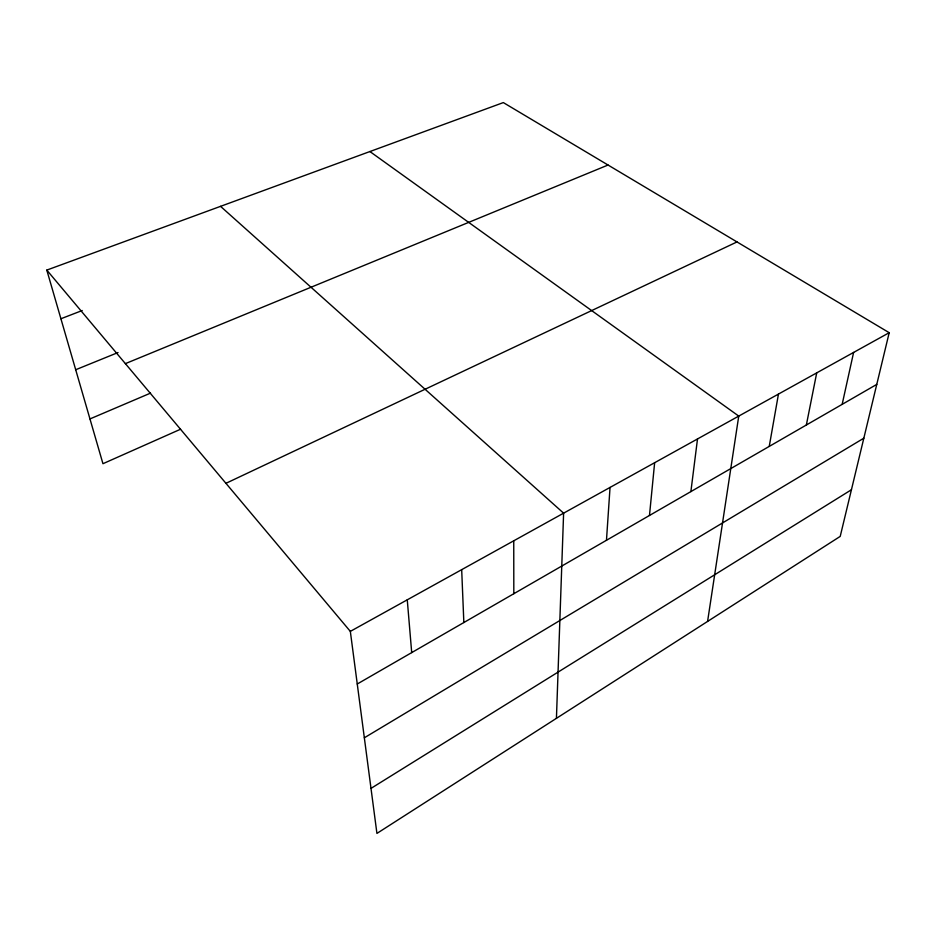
<?xml version="1.0" encoding="UTF-8"?>
<svg xmlns="http://www.w3.org/2000/svg" width="936" height="936" viewBox="0 0 936 936"><rect width="100%" height="100%" fill="white"/><g stroke="black" fill="none" stroke-linecap="round" stroke-linejoin="round"><path stroke-width="1.4" d="M556.429 718.333L563.612 513.162L220.545 206.341M606.47 540.271L610.038 487.434M649.479 515.467L654.638 462.712M690.885 491.587L697.507 438.949M707.581 621.434L738.75 416.087L369.895 151.538M769.24 446.402L778.459 394.079M806.352 425.002L816.718 372.867M842.166 404.34L853.609 352.427M889.2 332.701L840.212 536.398L376.927 833.414L350.333 631.379L46.8 270.094L503.334 102.586L889.2 332.701L350.333 631.379M370.995 788.393L851.432 489.75M364.338 737.79L863.823 438.2M357.26 684.005L876.775 384.392M225.939 483.315L737.006 241.933M180.566 429.226L102.948 463.706L46.8 270.094M89.961 418.93L150.532 393.12M125.377 363.636L608.049 165.029M75.699 369.743L118.03 352.544M60.91 318.755L82.228 310.518M407.265 599.824L411.7 652.603M461.682 569.661L463.846 622.534M513.747 540.809L513.817 593.705"/></g></svg>
